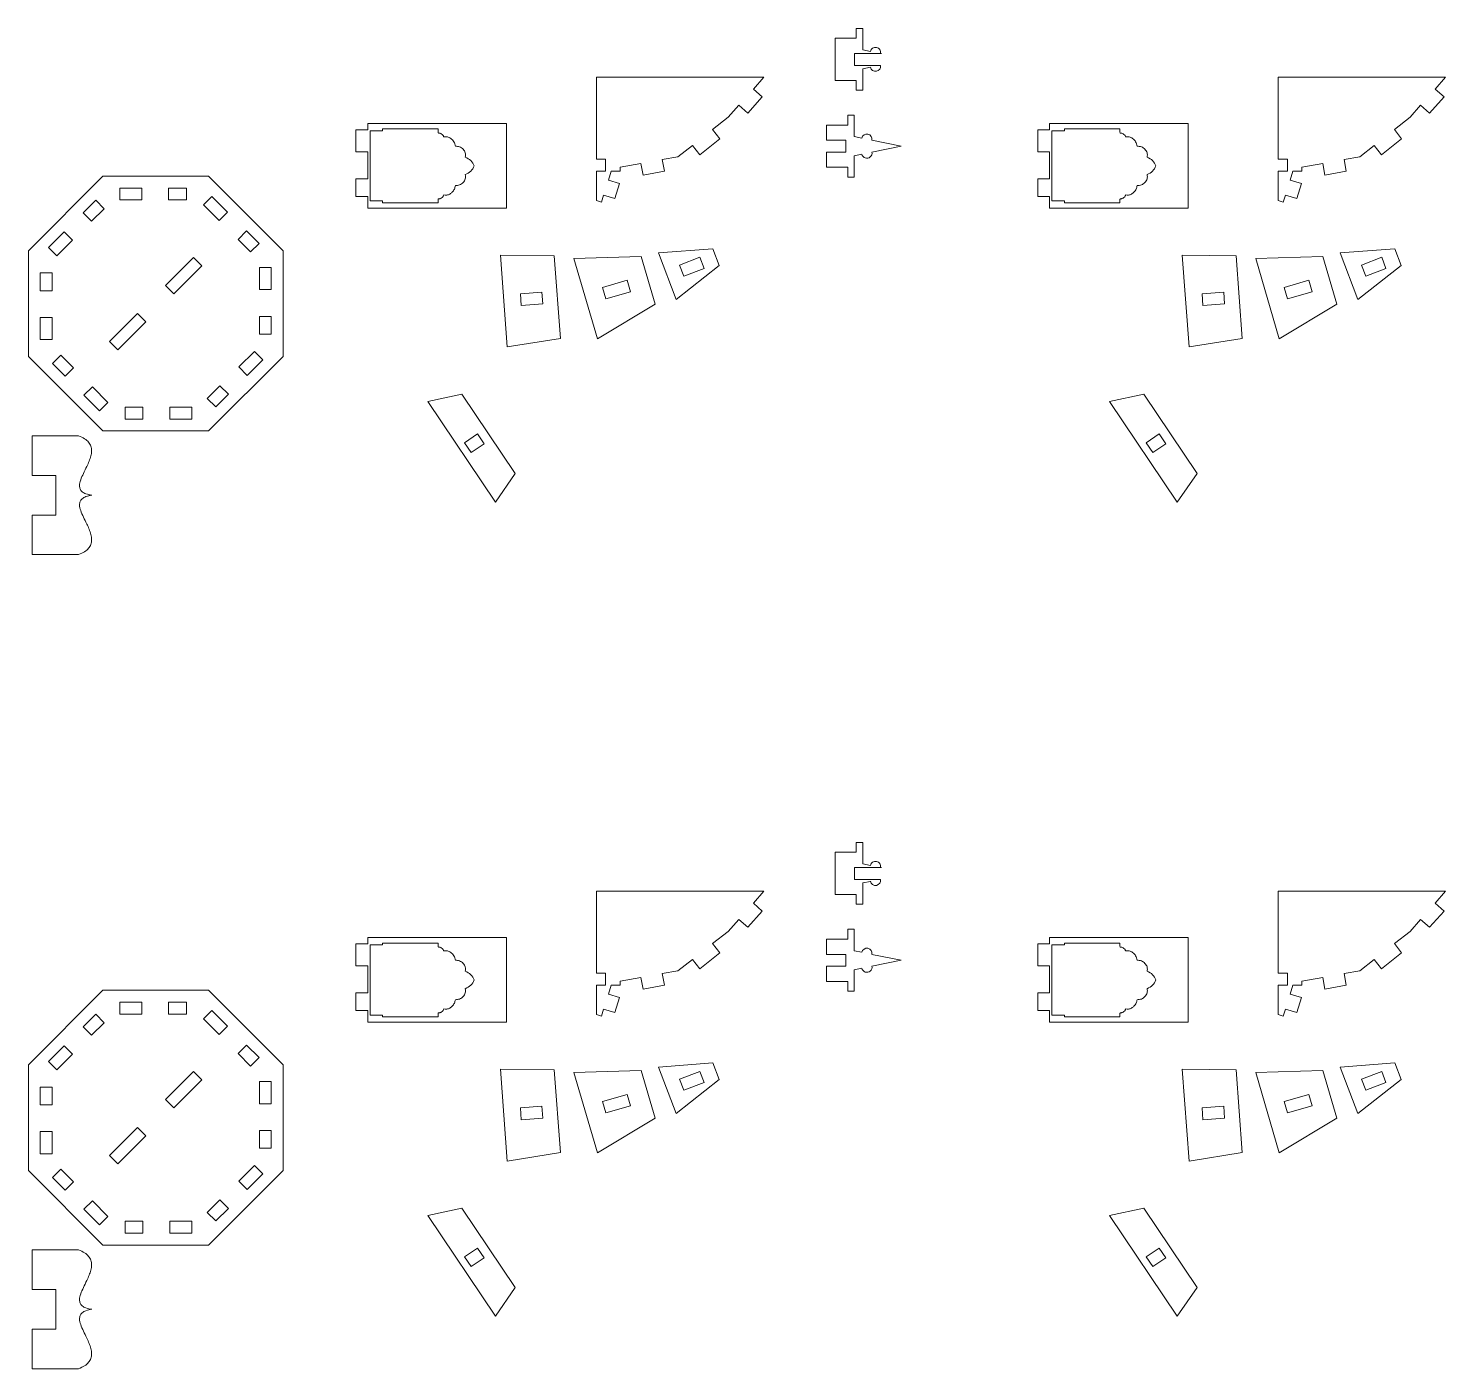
# Model space of a CAD drawing. Header units: millimetres. Extents: x -566 to 8079, y -1523 to 3979.
# Drawn here: x 3013.2 to 3371.4, y 2742.6 to 3081.3 of the extents above; entities that cross this region are included whole.
import ezdxf
from ezdxf.lldxf.tags import DXFTag

# ---------------------------------------------------------------- set-up
doc = ezdxf.new("R2010")
doc.units = ezdxf.units.MM
tags = doc.linetypes.add('CENTER', pattern=[10.16, 6.35, -1.27, 1.27, -1.27]).pattern_tags.tags
tags[10:11] = [DXFTag(74, 4), DXFTag(75, 0), DXFTag(340, '0'), DXFTag(46, 1.0), DXFTag(50, 0.0), DXFTag(44, 0.0), DXFTag(45, 0.0)]
tags[8:9] = [DXFTag(74, 4), DXFTag(75, 0), DXFTag(340, '0'), DXFTag(46, 1.0), DXFTag(50, 0.0), DXFTag(44, 0.0), DXFTag(45, 0.0)]
tags[6:7] = [DXFTag(74, 4), DXFTag(75, 0), DXFTag(340, '0'), DXFTag(46, 1.0), DXFTag(50, 0.0), DXFTag(44, 0.0), DXFTag(45, 0.0)]
tags[4:5] = [DXFTag(74, 4), DXFTag(75, 0), DXFTag(340, '0'), DXFTag(46, 1.0), DXFTag(50, 0.0), DXFTag(44, 0.0), DXFTag(45, 0.0)]

# ---------------------------------------------------------------- blocks, each defined once
blk = doc.blocks.new('DWG6')
at = {"color": 7, "linetype": 'Continuous', "lineweight": 15}
for p, q in [((491.55, 29.63), (491.55, 18.94)), ((496.9, 29.63), (491.55, 29.63)), ((496.9, 32.11), (496.9, 29.63)), ((498.53, 32.11), (496.9, 32.11)), ((498.53, 26.7), (498.53, 32.11)), ((496.42, 25.74), (503.25, 25.74)), ((496.42, 22.74), (496.42, 25.74)), ((500.49, 26.3), (498.53, 26.7)), ((503.25, 25.74), (503.03, 25.79)), ((503.04, 22.74), (496.42, 22.74)), ((498.53, 21.88), (500.49, 22.28)), ((498.53, 16.46), (498.53, 21.88)), ((431.22, -0.97), (431.22, 19.76)), ((431.22, 19.76), (473.56, 19.76)), ((473.56, 19.76), (470.89, 16.77)), ((491.55, 18.94), (496.9, 18.94)), ((496.9, 18.94), (496.9, 16.46)), ((603.52, -0.97), (603.52, 19.76)), ((603.52, 19.76), (645.86, 19.76)), ((645.86, 19.76), (643.2, 16.77)), ((473.13, 14.77), (469.48, 10.67)), ((470.89, 16.77), (473.13, 14.77)), ((496.9, 16.46), (498.53, 16.46)), ((645.44, 14.77), (641.78, 10.67)), ((643.2, 16.77), (645.44, 14.77)), ((467.24, 12.67), (464.54, 9.64)), ((469.48, 10.67), (467.24, 12.67)), ((639.54, 12.67), (636.85, 9.64)), ((641.78, 10.67), (639.54, 12.67)), ((408.46, 8.09), (373.45, 8.09)), ((373.45, 8.09), (373.45, 6.46)), ((408.46, -13.32), (408.46, 8.09)), ((464.54, 9.64), (460.59, 6.54)), ((489.38, 3.82), (489.38, 7.68)), ((489.38, 7.68), (494.74, 7.68)), ((494.74, 7.68), (494.74, 10.16)), ((494.74, 10.16), (496.37, 10.16)), ((496.37, 10.16), (496.37, 4.74)), ((580.76, 8.09), (545.76, 8.09)), ((545.76, 8.09), (545.76, 6.46)), ((580.76, -13.32), (580.76, 8.09)), ((636.85, 9.64), (632.89, 6.54)), ((370.45, 0.88), (370.45, 6.46)), ((370.45, 6.46), (373.45, 6.46)), ((377.2, 6.21), (374.05, 6.21)), ((374.05, 6.21), (374.05, -11.52)), ((391.19, 6.68), (377.2, 6.68)), ((377.2, 6.68), (377.2, 6.21)), ((462.44, 4.18), (457.34, 0.18)), ((460.59, 6.54), (462.44, 4.18)), ((494.26, 3.82), (489.38, 3.82)), ((494.26, 0.82), (494.26, 3.82)), ((496.37, 4.74), (498.32, 4.35)), ((500.87, 3.83), (508.25, 2.33)), ((542.76, 0.88), (542.76, 6.46)), ((542.76, 6.46), (545.76, 6.46)), ((549.51, 6.21), (546.35, 6.21)), ((546.35, 6.21), (546.35, -11.52)), ((563.5, 6.68), (549.51, 6.68)), ((549.51, 6.68), (549.51, 6.21)), ((634.74, 4.18), (629.65, 0.18)), ((632.89, 6.54), (634.74, 4.18)), ((370.45, 0.88), (373.45, 0.88)), ((373.45, 0.88), (373.45, -5.88)), ((455.49, 2.54), (451.83, -0.32)), ((457.34, 0.18), (455.49, 2.54)), ((489.38, -3.01), (489.38, 0.82)), ((489.38, 0.82), (494.26, 0.82)), ((498.32, 0.32), (496.37, -0.08)), ((508.25, 2.33), (500.87, 0.84)), ((542.76, 0.88), (545.76, 0.88)), ((545.76, 0.88), (545.76, -5.88)), ((627.79, 2.54), (624.14, -0.32)), ((629.65, 0.18), (627.79, 2.54)), ((433.54, -0.97), (431.22, -0.97)), ((433.54, -3.97), (433.54, -0.97)), ((442.48, -2.03), (437.21, -2.98)), ((437.21, -2.98), (437.21, -3.97)), ((443.02, -4.98), (442.48, -2.03)), ((451.83, -0.32), (447.87, -1.05)), ((447.87, -1.05), (448.41, -4)), ((494.74, -3.01), (489.38, -3.01)), ((494.74, -5.49), (494.74, -3.01)), ((496.37, -0.08), (496.37, -5.49)), ((605.85, -0.97), (603.52, -0.97)), ((605.85, -3.97), (605.85, -0.97)), ((614.79, -2.03), (609.51, -2.98)), ((609.51, -2.98), (609.51, -3.97)), ((615.32, -4.98), (614.79, -2.03)), ((624.14, -0.32), (620.18, -1.05)), ((620.18, -1.05), (620.71, -4)), ((287.66, -24.12), (306.52, -5.26)), ((306.52, -5.26), (333.18, -5.26)), ((333.18, -5.26), (352.04, -24.12)), ((370.45, -10.39), (370.45, -5.88)), ((370.45, -5.88), (373.45, -5.88)), ((431.22, -11.4), (431.22, -3.97)), ((431.22, -3.97), (433.54, -3.97)), ((434.94, -3.97), (434.24, -6.22)), ((437.1, -7.12), (434.24, -6.22)), ((437.21, -3.97), (434.94, -3.97)), ((437.1, -7.12), (435.91, -10.91)), ((448.41, -4), (443.02, -4.98)), ((496.37, -5.49), (494.74, -5.49)), ((542.76, -10.39), (542.76, -5.88)), ((542.76, -5.88), (545.76, -5.88)), ((603.52, -11.4), (603.52, -3.97)), ((603.52, -3.97), (605.85, -3.97)), ((607.25, -3.97), (606.54, -6.22)), ((609.4, -7.12), (606.54, -6.22)), ((609.51, -3.97), (607.25, -3.97)), ((609.4, -7.12), (608.22, -10.91)), ((620.71, -4), (615.32, -4.98)), ((310.74, -8.26), (316.32, -8.26)), ((310.74, -11.26), (310.74, -8.26)), ((316.32, -8.26), (316.32, -11.26)), ((323.08, -8.26), (327.59, -8.26)), ((323.08, -11.26), (323.08, -8.26)), ((327.59, -8.26), (327.59, -11.26)), ((331.93, -12.49), (334.05, -10.37)), ((334.05, -10.37), (337.99, -14.31)), ((370.45, -10.39), (373.45, -10.39)), ((373.45, -10.39), (373.45, -13.32)), ((433.05, -10.02), (432.49, -11.8)), ((435.91, -10.91), (433.05, -10.02)), ((542.76, -10.39), (545.76, -10.39)), ((545.76, -10.39), (545.76, -13.32)), ((605.35, -10.02), (604.8, -11.8)), ((608.22, -10.91), (605.35, -10.02)), ((301.5, -14.53), (304.69, -11.34)), ((306.81, -13.46), (303.62, -16.65)), ((304.69, -11.34), (306.81, -13.46)), ((316.32, -11.26), (310.74, -11.26)), ((327.59, -11.26), (323.08, -11.26)), ((335.87, -16.44), (331.93, -12.49)), ((337.99, -14.31), (335.87, -16.44)), ((373.45, -13.32), (408.46, -13.32)), ((374.05, -11.52), (377.2, -11.52)), ((377.2, -11.52), (377.2, -11.98)), ((377.2, -11.98), (391.19, -11.98)), ((432.49, -11.8), (431.22, -11.4)), ((545.76, -13.32), (580.76, -13.32)), ((546.35, -11.52), (549.51, -11.52)), ((549.51, -11.52), (549.51, -11.98)), ((549.51, -11.98), (563.5, -11.98)), ((604.8, -11.8), (603.52, -11.4)), ((303.62, -16.65), (301.5, -14.53)), ((292.77, -23.25), (296.71, -19.31)), ((298.83, -21.43), (294.89, -25.37)), ((296.71, -19.31), (298.83, -21.43)), ((340.65, -21.22), (342.78, -19.1)), ((343.84, -24.41), (340.65, -21.22)), ((342.78, -19.1), (345.97, -22.29)), ((287.66, -50.79), (287.66, -24.12)), ((294.89, -25.37), (292.77, -23.25)), ((345.97, -22.29), (343.84, -24.41)), ((352.04, -24.12), (352.04, -50.79)), ((446.88, -24.66), (460.68, -23.63)), ((451.4, -36.39), (446.88, -24.66)), ((460.68, -23.63), (462.29, -27.83)), ((619.19, -24.66), (632.98, -23.63)), ((623.7, -36.39), (619.19, -24.66)), ((632.98, -23.63), (634.6, -27.83)), ((322.32, -32.86), (329.4, -25.78)), ((331.52, -27.91), (324.45, -34.98)), ((329.4, -25.78), (331.52, -27.91)), ((346.04, -33.92), (346.04, -28.34)), ((346.04, -28.34), (349.04, -28.34)), ((349.04, -28.34), (349.04, -33.92)), ((406.98, -25.21), (420.58, -25.36)), ((408.71, -48.42), (406.98, -25.21)), ((420.58, -25.36), (422.15, -46.25)), ((425.54, -26.03), (442.54, -25.53)), ((431.47, -46.32), (425.54, -26.03)), ((442.54, -25.53), (446.06, -37.6)), ((462.29, -27.83), (451.4, -36.39)), ((452.26, -27.73), (457.39, -25.75)), ((453.34, -30.53), (452.26, -27.73)), ((458.47, -28.55), (453.34, -30.53)), ((457.39, -25.75), (458.47, -28.55)), ((579.28, -25.21), (592.89, -25.36)), ((581.02, -48.42), (579.28, -25.21)), ((592.89, -25.36), (594.45, -46.25)), ((597.85, -26.03), (614.85, -25.53)), ((603.78, -46.32), (597.85, -26.03)), ((614.85, -25.53), (618.37, -37.6)), ((634.6, -27.83), (623.7, -36.39)), ((624.57, -27.73), (629.7, -25.75)), ((625.65, -30.53), (624.57, -27.73)), ((630.78, -28.55), (625.65, -30.53)), ((629.7, -25.75), (630.78, -28.55)), ((290.66, -29.71), (293.66, -29.71)), ((290.66, -34.22), (290.66, -29.71)), ((293.66, -29.71), (293.66, -34.22)), ((432.74, -33.39), (438.96, -31.57)), ((438.96, -31.57), (439.8, -34.45)), ((605.05, -33.39), (611.27, -31.57)), ((611.27, -31.57), (612.11, -34.45)), ((293.66, -34.22), (290.66, -34.22)), ((324.45, -34.98), (322.32, -32.86)), ((349.04, -33.92), (346.04, -33.92)), ((412, -34.97), (417.46, -34.56)), ((412.22, -37.96), (412, -34.97)), ((417.46, -34.56), (417.69, -37.55)), ((433.58, -36.27), (432.74, -33.39)), ((439.8, -34.45), (433.58, -36.27)), ((584.3, -34.97), (589.77, -34.56)), ((584.53, -37.96), (584.3, -34.97)), ((589.77, -34.56), (589.99, -37.55)), ((605.89, -36.27), (605.05, -33.39)), ((612.11, -34.45), (605.89, -36.27)), ((417.69, -37.55), (412.22, -37.96)), ((446.06, -37.6), (431.47, -46.32)), ((589.99, -37.55), (584.53, -37.96)), ((618.37, -37.6), (603.78, -46.32)), ((290.66, -40.98), (293.66, -40.98)), ((290.66, -46.56), (290.66, -40.98)), ((293.66, -40.98), (293.66, -46.56)), ((308.18, -47), (315.25, -39.93)), ((317.38, -42.05), (310.3, -49.12)), ((315.25, -39.93), (317.38, -42.05)), ((346.04, -45.19), (346.04, -40.68)), ((346.04, -40.68), (349.04, -40.68)), ((349.04, -40.68), (349.04, -45.19)), ((293.66, -46.56), (290.66, -46.56)), ((349.04, -45.19), (346.04, -45.19)), ((422.15, -46.25), (408.71, -48.42)), ((594.45, -46.25), (581.02, -48.42)), ((310.3, -49.12), (308.18, -47)), ((340.87, -53.47), (344.81, -49.53)), ((344.81, -49.53), (346.93, -51.65)), ((306.52, -69.64), (287.66, -50.79)), ((293.73, -52.62), (295.86, -50.5)), ((296.92, -55.81), (293.73, -52.62)), ((295.86, -50.5), (299.05, -53.69)), ((299.05, -53.69), (296.92, -55.81)), ((352.04, -50.79), (333.18, -69.64)), ((342.99, -55.59), (340.87, -53.47)), ((346.93, -51.65), (342.99, -55.59)), ((301.71, -60.59), (303.83, -58.47)), ((305.65, -64.53), (301.71, -60.59)), ((303.83, -58.47), (307.77, -62.41)), ((332.89, -61.45), (336.08, -58.26)), ((338.2, -60.38), (335.02, -63.57)), ((336.08, -58.26), (338.2, -60.38)), ((397.25, -60.32), (388.63, -62.19)), ((410.72, -80.4), (397.25, -60.32)), ((569.56, -60.32), (560.94, -62.19)), ((583.03, -80.4), (569.56, -60.32)), ((307.77, -62.41), (305.65, -64.53)), ((312.11, -63.64), (316.62, -63.64)), ((312.11, -66.64), (312.11, -63.64)), ((316.62, -63.64), (316.62, -66.64)), ((323.38, -63.64), (328.96, -63.64)), ((323.38, -66.64), (323.38, -63.64)), ((328.96, -63.64), (328.96, -66.64)), ((335.02, -63.57), (332.89, -61.45)), ((388.63, -62.19), (405.72, -87.66)), ((560.94, -62.19), (578.02, -87.66)), ((316.62, -66.64), (312.11, -66.64)), ((328.96, -66.64), (323.38, -66.64)), ((288.62, -70.89), (288.62, -80.89)), ((300.37, -70.89), (288.62, -70.89)), ((333.18, -69.64), (306.52, -69.64)), ((401.17, -70.4), (397.87, -72.62)), ((402.84, -72.89), (401.17, -70.4)), ((573.48, -70.4), (570.17, -72.62)), ((575.15, -72.89), (573.48, -70.4)), ((397.87, -72.62), (399.54, -75.11)), ((399.54, -75.11), (402.84, -72.89)), ((570.17, -72.62), (571.84, -75.11)), ((571.84, -75.11), (575.15, -72.89)), ((288.62, -80.89), (294.62, -80.89)), ((294.62, -80.89), (294.62, -90.89)), ((405.72, -87.66), (410.72, -80.4)), ((578.02, -87.66), (583.03, -80.4)), ((288.62, -90.89), (288.62, -100.89)), ((294.62, -90.89), (288.62, -90.89)), ((288.62, -100.89), (300.37, -100.89)), ((496.9, -173.63), (496.9, -176.11)), ((498.53, -173.63), (496.9, -173.63)), ((498.53, -179.05), (498.53, -173.63)), ((491.55, -176.11), (491.55, -186.8)), ((496.9, -176.11), (491.55, -176.11)), ((500.49, -179.44), (498.53, -179.05)), ((496.42, -180), (503.25, -180)), ((496.42, -183), (496.42, -180)), ((503.25, -180), (503.03, -179.96)), ((431.22, -206.71), (431.22, -185.98)), ((431.22, -185.98), (473.56, -185.98)), ((473.56, -185.98), (470.89, -188.98)), ((503.04, -183), (496.42, -183)), ((498.53, -183.86), (500.49, -183.47)), ((498.53, -189.28), (498.53, -183.86)), ((603.52, -206.71), (603.52, -185.98)), ((603.52, -185.98), (645.86, -185.98)), ((645.86, -185.98), (643.2, -188.98)), ((470.89, -188.98), (473.13, -190.97)), ((491.55, -186.8), (496.9, -186.8)), ((496.9, -186.8), (496.9, -189.28)), ((496.9, -189.28), (498.53, -189.28)), ((643.2, -188.98), (645.44, -190.97)), ((467.24, -193.08), (464.54, -196.11)), ((469.48, -195.07), (467.24, -193.08)), ((473.13, -190.97), (469.48, -195.07)), ((639.54, -193.08), (636.85, -196.11)), ((641.78, -195.07), (639.54, -193.08)), ((645.44, -190.97), (641.78, -195.07)), ((464.54, -196.11), (460.59, -199.21)), ((494.74, -198.07), (494.74, -195.59)), ((494.74, -195.59), (496.37, -195.59)), ((496.37, -195.59), (496.37, -201)), ((636.85, -196.11), (632.89, -199.21)), ((370.45, -204.86), (370.45, -199.29)), ((370.45, -199.29), (373.45, -199.29)), ((408.46, -197.66), (373.45, -197.66)), ((373.45, -197.66), (373.45, -199.29)), ((377.2, -199.53), (374.05, -199.53)), ((374.05, -199.53), (374.05, -217.26)), ((391.19, -199.06), (377.2, -199.06)), ((377.2, -199.06), (377.2, -199.53)), ((408.46, -219.07), (408.46, -197.66)), ((460.59, -199.21), (462.44, -201.57)), ((489.38, -201.93), (489.38, -198.07)), ((489.38, -198.07), (494.74, -198.07)), ((542.76, -204.86), (542.76, -199.29)), ((542.76, -199.29), (545.76, -199.29)), ((580.76, -197.66), (545.76, -197.66)), ((545.76, -197.66), (545.76, -199.29)), ((549.51, -199.53), (546.35, -199.53)), ((546.35, -199.53), (546.35, -217.26)), ((563.5, -199.06), (549.51, -199.06)), ((549.51, -199.06), (549.51, -199.53)), ((580.76, -219.07), (580.76, -197.66)), ((632.89, -199.21), (634.74, -201.57)), ((455.49, -203.2), (451.83, -206.07)), ((457.34, -205.56), (455.49, -203.2)), ((462.44, -201.57), (457.34, -205.56)), ((494.26, -201.93), (489.38, -201.93)), ((494.26, -204.93), (494.26, -201.93)), ((496.37, -201), (498.32, -201.4)), ((500.87, -201.92), (508.25, -203.41)), ((508.25, -203.41), (500.87, -204.91)), ((627.79, -203.2), (624.14, -206.07)), ((629.65, -205.56), (627.79, -203.2)), ((634.74, -201.57), (629.65, -205.56)), ((370.45, -204.86), (373.45, -204.86)), ((373.45, -204.86), (373.45, -211.63)), ((433.54, -206.71), (431.22, -206.71)), ((433.54, -209.71), (433.54, -206.71)), ((451.83, -206.07), (447.87, -206.79)), ((447.87, -206.79), (448.41, -209.74)), ((489.38, -208.76), (489.38, -204.93)), ((489.38, -204.93), (494.26, -204.93)), ((498.32, -205.42), (496.37, -205.82)), ((496.37, -205.82), (496.37, -211.24)), ((542.76, -204.86), (545.76, -204.86)), ((545.76, -204.86), (545.76, -211.63)), ((605.85, -206.71), (603.52, -206.71)), ((605.85, -209.71), (605.85, -206.71)), ((624.14, -206.07), (620.18, -206.79)), ((620.18, -206.79), (620.71, -209.74)), ((287.66, -229.86), (306.52, -211.01)), ((306.52, -211.01), (333.18, -211.01)), ((333.18, -211.01), (352.04, -229.86)), ((431.22, -217.14), (431.22, -209.71)), ((431.22, -209.71), (433.54, -209.71)), ((434.94, -209.71), (434.24, -211.97)), ((437.21, -209.71), (434.94, -209.71)), ((442.48, -207.77), (437.21, -208.73)), ((437.21, -208.73), (437.21, -209.71)), ((443.02, -210.72), (442.48, -207.77)), ((448.41, -209.74), (443.02, -210.72)), ((494.74, -208.76), (489.38, -208.76)), ((494.74, -211.24), (494.74, -208.76)), ((496.37, -211.24), (494.74, -211.24)), ((603.52, -217.14), (603.52, -209.71)), ((603.52, -209.71), (605.85, -209.71)), ((607.25, -209.71), (606.54, -211.97)), ((609.51, -209.71), (607.25, -209.71)), ((614.79, -207.77), (609.51, -208.73)), ((609.51, -208.73), (609.51, -209.71)), ((615.32, -210.72), (614.79, -207.77)), ((620.71, -209.74), (615.32, -210.72)), ((310.74, -214.01), (316.32, -214.01)), ((310.74, -217.01), (310.74, -214.01)), ((316.32, -214.01), (316.32, -217.01)), ((323.08, -214.01), (327.59, -214.01)), ((323.08, -217.01), (323.08, -214.01)), ((327.59, -214.01), (327.59, -217.01)), ((370.45, -216.14), (370.45, -211.63)), ((370.45, -211.63), (373.45, -211.63)), ((437.1, -212.86), (434.24, -211.97)), ((437.1, -212.86), (435.91, -216.66)), ((542.76, -216.14), (542.76, -211.63)), ((542.76, -211.63), (545.76, -211.63)), ((609.4, -212.86), (606.54, -211.97)), ((609.4, -212.86), (608.22, -216.66)), ((301.5, -220.27), (304.69, -217.08)), ((304.69, -217.08), (306.81, -219.2)), ((316.32, -217.01), (310.74, -217.01)), ((327.59, -217.01), (323.08, -217.01)), ((331.93, -218.24), (334.05, -216.12)), ((335.87, -222.18), (331.93, -218.24)), ((334.05, -216.12), (337.99, -220.06)), ((370.45, -216.14), (373.45, -216.14)), ((373.45, -216.14), (373.45, -219.07)), ((374.05, -217.26), (377.2, -217.26)), ((377.2, -217.26), (377.2, -217.73)), ((377.2, -217.73), (391.19, -217.73)), ((432.49, -217.54), (431.22, -217.14)), ((433.05, -215.76), (432.49, -217.54)), ((435.91, -216.66), (433.05, -215.76)), ((542.76, -216.14), (545.76, -216.14)), ((545.76, -216.14), (545.76, -219.07)), ((546.35, -217.26), (549.51, -217.26)), ((549.51, -217.26), (549.51, -217.73)), ((549.51, -217.73), (563.5, -217.73)), ((604.8, -217.54), (603.52, -217.14)), ((605.35, -215.76), (604.8, -217.54)), ((608.22, -216.66), (605.35, -215.76)), ((303.62, -222.39), (301.5, -220.27)), ((306.81, -219.2), (303.62, -222.39)), ((337.99, -220.06), (335.87, -222.18)), ((373.45, -219.07), (408.46, -219.07)), ((545.76, -219.07), (580.76, -219.07)), ((292.77, -229), (296.71, -225.05)), ((296.71, -225.05), (298.83, -227.18)), ((340.65, -226.96), (342.78, -224.84)), ((342.78, -224.84), (345.97, -228.03)), ((294.89, -231.12), (292.77, -229)), ((298.83, -227.18), (294.89, -231.12)), ((343.84, -230.15), (340.65, -226.96)), ((345.97, -228.03), (343.84, -230.15)), ((287.66, -256.53), (287.66, -229.86)), ((322.32, -238.6), (329.4, -231.53)), ((329.4, -231.53), (331.52, -233.65)), ((352.04, -229.86), (352.04, -256.53)), ((406.98, -230.96), (420.58, -231.11)), ((408.71, -254.17), (406.98, -230.96)), ((420.58, -231.11), (422.15, -252)), ((425.54, -231.78), (442.54, -231.28)), ((431.47, -252.07), (425.54, -231.78)), ((442.54, -231.28), (446.06, -243.34)), ((446.88, -230.41), (460.68, -229.38)), ((451.4, -242.14), (446.88, -230.41)), ((452.26, -233.47), (457.39, -231.5)), ((457.39, -231.5), (458.47, -234.3)), ((460.68, -229.38), (462.29, -233.58)), ((579.28, -230.96), (592.89, -231.11)), ((581.02, -254.17), (579.28, -230.96)), ((592.89, -231.11), (594.45, -252)), ((597.85, -231.78), (614.85, -231.28)), ((603.78, -252.07), (597.85, -231.78)), ((614.85, -231.28), (618.37, -243.34)), ((619.19, -230.41), (632.98, -229.38)), ((623.7, -242.14), (619.19, -230.41)), ((624.57, -233.47), (629.7, -231.5)), ((629.7, -231.5), (630.78, -234.3)), ((632.98, -229.38), (634.6, -233.58)), ((290.66, -235.45), (293.66, -235.45)), ((290.66, -239.96), (290.66, -235.45)), ((293.66, -235.45), (293.66, -239.96)), ((331.52, -233.65), (324.45, -240.72)), ((346.04, -239.67), (346.04, -234.09)), ((346.04, -234.09), (349.04, -234.09)), ((349.04, -234.09), (349.04, -239.67)), ((462.29, -233.58), (451.4, -242.14)), ((453.34, -236.27), (452.26, -233.47)), ((458.47, -234.3), (453.34, -236.27)), ((634.6, -233.58), (623.7, -242.14)), ((625.65, -236.27), (624.57, -233.47)), ((630.78, -234.3), (625.65, -236.27)), ((293.66, -239.96), (290.66, -239.96)), ((324.45, -240.72), (322.32, -238.6)), ((349.04, -239.67), (346.04, -239.67)), ((432.74, -239.13), (438.96, -237.32)), ((433.58, -242.01), (432.74, -239.13)), ((438.96, -237.32), (439.8, -240.2)), ((605.05, -239.13), (611.27, -237.32)), ((605.89, -242.01), (605.05, -239.13)), ((611.27, -237.32), (612.11, -240.2)), ((412, -240.72), (417.46, -240.31)), ((412.22, -243.71), (412, -240.72)), ((417.69, -243.3), (412.22, -243.71)), ((417.46, -240.31), (417.69, -243.3)), ((446.06, -243.34), (431.47, -252.07)), ((439.8, -240.2), (433.58, -242.01)), ((584.3, -240.72), (589.77, -240.31)), ((584.53, -243.71), (584.3, -240.72)), ((589.99, -243.3), (584.53, -243.71)), ((589.77, -240.31), (589.99, -243.3)), ((618.37, -243.34), (603.78, -252.07)), ((612.11, -240.2), (605.89, -242.01)), ((290.66, -246.73), (293.66, -246.73)), ((290.66, -252.31), (290.66, -246.73)), ((293.66, -246.73), (293.66, -252.31)), ((308.18, -252.74), (315.25, -245.67)), ((315.25, -245.67), (317.38, -247.79)), ((346.04, -250.94), (346.04, -246.43)), ((346.04, -246.43), (349.04, -246.43)), ((349.04, -246.43), (349.04, -250.94)), ((317.38, -247.79), (310.3, -254.86)), ((293.66, -252.31), (290.66, -252.31)), ((310.3, -254.86), (308.18, -252.74)), ((349.04, -250.94), (346.04, -250.94)), ((422.15, -252), (408.71, -254.17)), ((594.45, -252), (581.02, -254.17)), ((306.52, -275.39), (287.66, -256.53)), ((293.73, -258.36), (295.86, -256.24)), ((295.86, -256.24), (299.05, -259.43)), ((352.04, -256.53), (333.18, -275.39)), ((340.87, -259.22), (344.81, -255.27)), ((346.93, -257.4), (342.99, -261.34)), ((344.81, -255.27), (346.93, -257.4)), ((296.92, -261.55), (293.73, -258.36)), ((299.05, -259.43), (296.92, -261.55)), ((342.99, -261.34), (340.87, -259.22)), ((301.71, -266.33), (303.83, -264.21)), ((303.83, -264.21), (307.77, -268.16)), ((332.89, -267.19), (336.08, -264)), ((336.08, -264), (338.2, -266.12)), ((305.65, -270.28), (301.71, -266.33)), ((307.77, -268.16), (305.65, -270.28)), ((335.02, -269.31), (332.89, -267.19)), ((338.2, -266.12), (335.02, -269.31)), ((397.25, -266.06), (388.63, -267.94)), ((388.63, -267.94), (405.72, -293.41)), ((410.72, -286.14), (397.25, -266.06)), ((569.56, -266.06), (560.94, -267.94)), ((560.94, -267.94), (578.02, -293.41)), ((583.03, -286.14), (569.56, -266.06)), ((312.11, -269.39), (316.62, -269.39)), ((312.11, -272.39), (312.11, -269.39)), ((316.62, -269.39), (316.62, -272.39)), ((323.38, -269.39), (328.96, -269.39)), ((323.38, -272.39), (323.38, -269.39)), ((328.96, -269.39), (328.96, -272.39)), ((333.18, -275.39), (306.52, -275.39)), ((316.62, -272.39), (312.11, -272.39)), ((328.96, -272.39), (323.38, -272.39)), ((288.62, -276.64), (288.62, -286.64)), ((300.37, -276.64), (288.62, -276.64)), ((401.17, -276.15), (397.87, -278.36)), ((397.87, -278.36), (399.54, -280.85)), ((399.54, -280.85), (402.84, -278.64)), ((402.84, -278.64), (401.17, -276.15)), ((573.48, -276.15), (570.17, -278.36)), ((570.17, -278.36), (571.84, -280.85)), ((571.84, -280.85), (575.15, -278.64)), ((575.15, -278.64), (573.48, -276.15)), ((405.72, -293.41), (410.72, -286.14)), ((578.02, -293.41), (583.03, -286.14)), ((288.62, -286.64), (294.62, -286.64)), ((294.62, -286.64), (294.62, -296.64)), ((288.62, -296.64), (288.62, -306.64)), ((294.62, -296.64), (288.62, -296.64)), ((288.62, -306.64), (300.37, -306.64))]:
    blk.add_line(p, q, dxfattribs=at)
for centre, start, end in [((501.76, 26.04), 348.5435, 168.5435), ((501.76, 22.53), 191.4565, 9.1845), ((499.59, 4.09), 348.5435, 168.5435), ((499.59, 0.58), 191.4565, 11.4565), ((501.76, -179.7), 348.5435, 168.5435), ((501.76, -183.21), 191.4565, 9.1845), ((499.59, -201.66), 348.5435, 168.5435), ((499.59, -205.17), 191.4565, 11.4565)]:
    blk.add_arc(centre, 1.3, start, end, dxfattribs=at)
for points, knots in [([(392.64, 4.68), (392.63, 4.76), (392.6, 4.93), (392.4, 5.22), (392.1, 5.45), (391.78, 5.6), (391.56, 5.66), (391.42, 5.66), (391.35, 5.65), (391.31, 5.66), (391.29, 5.68), (391.27, 5.71), (391.23, 5.84), (391.23, 6.17), (391.2, 6.49), (391.19, 6.68)], [0, 0, 0, 0, 0.086859, 0.177228, 0.365247, 0.47622, 0.554971, 0.604964, 0.621908, 0.635005, 0.643307, 0.65324, 0.666331, 0.791488, 1, 1, 1, 1]), ([(395.6, 2.34), (395.49, 2.72), (395.29, 3.49), (394.51, 4.3), (393.57, 4.78), (392.95, 4.71), (392.64, 4.68)], [0, 0, 0, 0, 0.278065, 0.560909, 0.77859, 1, 1, 1, 1]), ([(564.94, 4.68), (564.93, 4.76), (564.91, 4.93), (564.71, 5.22), (564.41, 5.45), (564.09, 5.6), (563.87, 5.66), (563.73, 5.66), (563.65, 5.65), (563.62, 5.66), (563.59, 5.68), (563.58, 5.71), (563.54, 5.84), (563.53, 6.17), (563.51, 6.49), (563.5, 6.68)], [0, 0, 0, 0, 0.086859, 0.177228, 0.365247, 0.47622, 0.554971, 0.604964, 0.621908, 0.635005, 0.643307, 0.65324, 0.666331, 0.791488, 1, 1, 1, 1]), ([(567.9, 2.34), (567.8, 2.72), (567.6, 3.49), (566.81, 4.3), (565.88, 4.78), (565.26, 4.71), (564.94, 4.68)], [0, 0, 0, 0, 0.278065, 0.560909, 0.77859, 1, 1, 1, 1]), ([(398.08, -0.44), (398.12, -0.26), (398.2, 0.1), (398.07, 0.82), (397.59, 1.6), (396.68, 2.26), (395.96, 2.31), (395.6, 2.34)], [0, 0, 0, 0, 0.128485, 0.252149, 0.499759, 0.752072, 1, 1, 1, 1]), ([(570.39, -0.44), (570.43, -0.26), (570.5, 0.1), (570.38, 0.82), (569.9, 1.6), (568.99, 2.26), (568.26, 2.31), (567.9, 2.34)], [0, 0, 0, 0, 0.128485, 0.252149, 0.499759, 0.752072, 1, 1, 1, 1]), ([(400.33, -2.65), (400.09, -2.17), (399.6, -1.17), (398.6, -0.69), (398.08, -0.44)], [0, 0, 0, 0, 0.484021, 1, 1, 1, 1]), ([(398.08, -4.86), (398.6, -4.61), (399.6, -4.13), (400.09, -3.13), (400.33, -2.65)], [0, 0, 0, 0, 0.51597, 1, 1, 1, 1]), ([(572.64, -2.65), (572.4, -2.17), (571.91, -1.17), (570.91, -0.69), (570.39, -0.44)], [0, 0, 0, 0, 0.484021, 1, 1, 1, 1]), ([(570.39, -4.86), (570.91, -4.61), (571.91, -4.13), (572.4, -3.13), (572.64, -2.65)], [0, 0, 0, 0, 0.51597, 1, 1, 1, 1]), ([(395.6, -7.64), (395.96, -7.61), (396.68, -7.56), (397.59, -6.9), (398.07, -6.12), (398.2, -5.4), (398.12, -5.04), (398.08, -4.86)], [0, 0, 0, 0, 0.247928, 0.500241, 0.747851, 0.871515, 1, 1, 1, 1]), ([(567.9, -7.64), (568.26, -7.61), (568.99, -7.56), (569.9, -6.9), (570.38, -6.12), (570.5, -5.4), (570.43, -5.04), (570.39, -4.86)], [0, 0, 0, 0, 0.247928, 0.500241, 0.747851, 0.871515, 1, 1, 1, 1]), ([(391.19, -11.98), (391.21, -11.75), (391.23, -11.44), (391.24, -11.11), (391.27, -11.01), (391.29, -10.98), (391.31, -10.96), (391.35, -10.96), (391.42, -10.96), (391.56, -10.96), (391.78, -10.9), (392.1, -10.75), (392.4, -10.52), (392.6, -10.23), (392.63, -10.06), (392.64, -9.98)], [0, 0, 0, 0, 0.246657, 0.333707, 0.346812, 0.356732, 0.365033, 0.37813, 0.395073, 0.445064, 0.52381, 0.634782, 0.822794, 0.913159, 1, 1, 1, 1]), ([(392.64, -9.98), (392.9, -10.01), (393.43, -10.08), (394.19, -9.79), (394.84, -9.27), (395.38, -8.55), (395.53, -7.94), (395.6, -7.64)], [0, 0, 0, 0, 0.18862, 0.372491, 0.55974, 0.782456, 1, 1, 1, 1]), ([(563.5, -11.98), (563.51, -11.75), (563.53, -11.44), (563.55, -11.11), (563.58, -11.01), (563.59, -10.98), (563.62, -10.96), (563.65, -10.96), (563.73, -10.96), (563.87, -10.96), (564.09, -10.9), (564.41, -10.75), (564.71, -10.52), (564.91, -10.23), (564.93, -10.06), (564.94, -9.98)], [0, 0, 0, 0, 0.246657, 0.333707, 0.346812, 0.356732, 0.365033, 0.37813, 0.395073, 0.445064, 0.52381, 0.634782, 0.822794, 0.913159, 1, 1, 1, 1]), ([(564.94, -9.98), (565.21, -10.01), (565.73, -10.08), (566.49, -9.79), (567.15, -9.27), (567.69, -8.55), (567.83, -7.94), (567.9, -7.64)], [0, 0, 0, 0, 0.18862, 0.372491, 0.55974, 0.782456, 1, 1, 1, 1]), ([(303.67, -85.89), (303.18, -85.8), (302.32, -85.65), (301.27, -85.11), (300.68, -84.34), (300.52, -83.26), (300.87, -81.91), (301.59, -80.32), (302.37, -78.78), (303.03, -77.32), (303.48, -76.01), (303.69, -74.71), (303.52, -73.48), (302.9, -72.4), (301.82, -71.5), (300.89, -71.11), (300.37, -70.89)], [0, 0, 0, 0, 0.078881, 0.136201, 0.181674, 0.226189, 0.304372, 0.3981, 0.500407, 0.577347, 0.650698, 0.718629, 0.782627, 0.84179, 0.911415, 1, 1, 1, 1]), ([(300.37, -100.89), (300.89, -100.67), (301.82, -100.28), (302.9, -99.38), (303.52, -98.3), (303.69, -97.07), (303.48, -95.78), (303.03, -94.47), (302.37, -93.01), (301.59, -91.46), (300.87, -89.88), (300.52, -88.53), (300.68, -87.44), (301.27, -86.67), (302.32, -86.14), (303.18, -85.98), (303.67, -85.89)], [0, 0, 0, 0, 0.088584, 0.158211, 0.217374, 0.281372, 0.349303, 0.422654, 0.499594, 0.601901, 0.695627, 0.77381, 0.818325, 0.863798, 0.921119, 1, 1, 1, 1]), ([(392.64, -201.07), (392.63, -200.98), (392.6, -200.82), (392.4, -200.53), (392.1, -200.3), (391.78, -200.14), (391.56, -200.08), (391.42, -200.09), (391.35, -200.09), (391.31, -200.08), (391.29, -200.06), (391.27, -200.04), (391.23, -199.9), (391.23, -199.57), (391.2, -199.26), (391.19, -199.06)], [0, 0, 0, 0, 0.086859, 0.177228, 0.365247, 0.47622, 0.554971, 0.604964, 0.621908, 0.635005, 0.643307, 0.65324, 0.666331, 0.791488, 1, 1, 1, 1]), ([(564.94, -201.07), (564.93, -200.98), (564.91, -200.82), (564.71, -200.53), (564.41, -200.3), (564.09, -200.14), (563.87, -200.08), (563.73, -200.09), (563.65, -200.09), (563.62, -200.08), (563.59, -200.06), (563.58, -200.04), (563.54, -199.9), (563.53, -199.57), (563.51, -199.26), (563.5, -199.06)], [0, 0, 0, 0, 0.086859, 0.177228, 0.365247, 0.47622, 0.554971, 0.604964, 0.621908, 0.635005, 0.643307, 0.65324, 0.666331, 0.791488, 1, 1, 1, 1]), ([(395.6, -203.4), (395.49, -203.02), (395.29, -202.25), (394.51, -201.44), (393.57, -200.97), (392.95, -201.03), (392.64, -201.07)], [0, 0, 0, 0, 0.278065, 0.560909, 0.77859, 1, 1, 1, 1]), ([(398.08, -206.19), (398.12, -206), (398.2, -205.65), (398.07, -204.93), (397.59, -204.15), (396.68, -203.48), (395.96, -203.43), (395.6, -203.4)], [0, 0, 0, 0, 0.128485, 0.252149, 0.499759, 0.752072, 1, 1, 1, 1]), ([(567.9, -203.4), (567.8, -203.02), (567.6, -202.25), (566.81, -201.44), (565.88, -200.97), (565.26, -201.03), (564.94, -201.07)], [0, 0, 0, 0, 0.278065, 0.560909, 0.77859, 1, 1, 1, 1]), ([(570.39, -206.19), (570.43, -206), (570.5, -205.65), (570.38, -204.93), (569.9, -204.15), (568.99, -203.48), (568.26, -203.43), (567.9, -203.4)], [0, 0, 0, 0, 0.128485, 0.252149, 0.499759, 0.752072, 1, 1, 1, 1]), ([(400.33, -208.4), (400.09, -207.91), (399.6, -206.92), (398.6, -206.43), (398.08, -206.19)], [0, 0, 0, 0, 0.484021, 1, 1, 1, 1]), ([(572.64, -208.4), (572.4, -207.91), (571.91, -206.92), (570.91, -206.43), (570.39, -206.19)], [0, 0, 0, 0, 0.484021, 1, 1, 1, 1]), ([(395.6, -213.39), (395.96, -213.36), (396.68, -213.31), (397.59, -212.64), (398.07, -211.86), (398.2, -211.14), (398.12, -210.79), (398.08, -210.6)], [0, 0, 0, 0, 0.247928, 0.500241, 0.747851, 0.871515, 1, 1, 1, 1]), ([(398.08, -210.6), (398.6, -210.36), (399.6, -209.87), (400.09, -208.88), (400.33, -208.4)], [0, 0, 0, 0, 0.51597, 1, 1, 1, 1]), ([(567.9, -213.39), (568.26, -213.36), (568.99, -213.31), (569.9, -212.64), (570.38, -211.86), (570.5, -211.14), (570.43, -210.79), (570.39, -210.6)], [0, 0, 0, 0, 0.247928, 0.500241, 0.747851, 0.871515, 1, 1, 1, 1]), ([(570.39, -210.6), (570.91, -210.36), (571.91, -209.87), (572.4, -208.88), (572.64, -208.4)], [0, 0, 0, 0, 0.51597, 1, 1, 1, 1]), ([(392.64, -215.72), (392.9, -215.76), (393.43, -215.82), (394.19, -215.53), (394.84, -215.02), (395.38, -214.29), (395.53, -213.68), (395.6, -213.39)], [0, 0, 0, 0, 0.18862, 0.372491, 0.55974, 0.782456, 1, 1, 1, 1]), ([(564.94, -215.72), (565.21, -215.76), (565.73, -215.82), (566.49, -215.53), (567.15, -215.02), (567.69, -214.29), (567.83, -213.68), (567.9, -213.39)], [0, 0, 0, 0, 0.18862, 0.372491, 0.55974, 0.782456, 1, 1, 1, 1]), ([(391.19, -217.73), (391.21, -217.5), (391.23, -217.18), (391.24, -216.85), (391.27, -216.75), (391.29, -216.73), (391.31, -216.71), (391.35, -216.7), (391.42, -216.7), (391.56, -216.71), (391.78, -216.65), (392.1, -216.49), (392.4, -216.26), (392.6, -215.97), (392.63, -215.81), (392.64, -215.72)], [0, 0, 0, 0, 0.246657, 0.333707, 0.346812, 0.356732, 0.365033, 0.37813, 0.395073, 0.445064, 0.52381, 0.634782, 0.822794, 0.913159, 1, 1, 1, 1]), ([(563.5, -217.73), (563.51, -217.5), (563.53, -217.18), (563.55, -216.85), (563.58, -216.75), (563.59, -216.73), (563.62, -216.71), (563.65, -216.7), (563.73, -216.7), (563.87, -216.71), (564.09, -216.65), (564.41, -216.49), (564.71, -216.26), (564.91, -215.97), (564.93, -215.81), (564.94, -215.72)], [0, 0, 0, 0, 0.246657, 0.333707, 0.346812, 0.356732, 0.365033, 0.37813, 0.395073, 0.445064, 0.52381, 0.634782, 0.822794, 0.913159, 1, 1, 1, 1]), ([(303.67, -291.64), (303.18, -291.55), (302.32, -291.39), (301.27, -290.86), (300.68, -290.09), (300.52, -289), (300.87, -287.65), (301.59, -286.07), (302.37, -284.52), (303.03, -283.06), (303.48, -281.75), (303.69, -280.46), (303.52, -279.23), (302.9, -278.15), (301.82, -277.25), (300.89, -276.86), (300.37, -276.64)], [0, 0, 0, 0, 0.078881, 0.136201, 0.181674, 0.226189, 0.304372, 0.3981, 0.500407, 0.577347, 0.650698, 0.718629, 0.782627, 0.84179, 0.911415, 1, 1, 1, 1]), ([(300.37, -306.64), (300.89, -306.42), (301.82, -306.03), (302.9, -305.13), (303.52, -304.05), (303.69, -302.82), (303.48, -301.52), (303.03, -300.21), (302.37, -298.75), (301.59, -297.21), (300.87, -295.62), (300.52, -294.27), (300.68, -293.19), (301.27, -292.42), (302.32, -291.88), (303.18, -291.73), (303.67, -291.64)], [0, 0, 0, 0, 0.088584, 0.158211, 0.217374, 0.281372, 0.349303, 0.422654, 0.499594, 0.601901, 0.695627, 0.77381, 0.818325, 0.863798, 0.921119, 1, 1, 1, 1])]:
    blk.add_open_spline(points, degree=3, knots=knots, dxfattribs=at)

msp = doc.modelspace()

# ---------------------------------------------------------------- block references
at = {"linetype": 'CENTER'}
msp.add_blockref('DWG6', (2725.5, 3049.22), dxfattribs=at)

doc.saveas('drawing.dxf')
